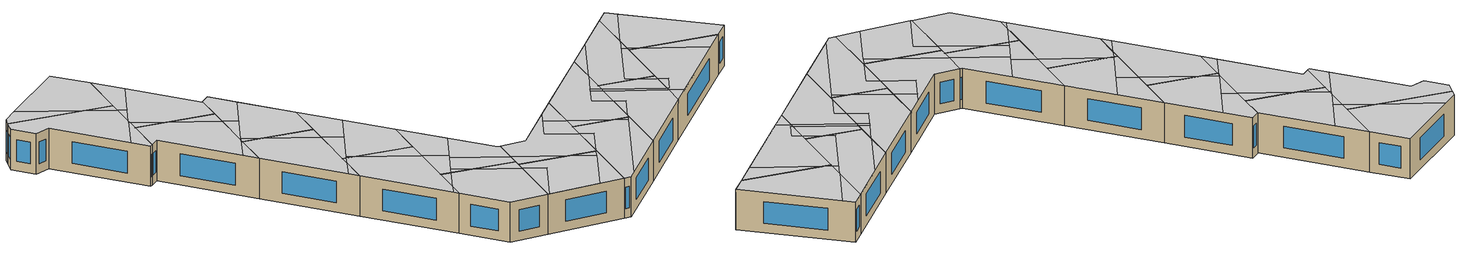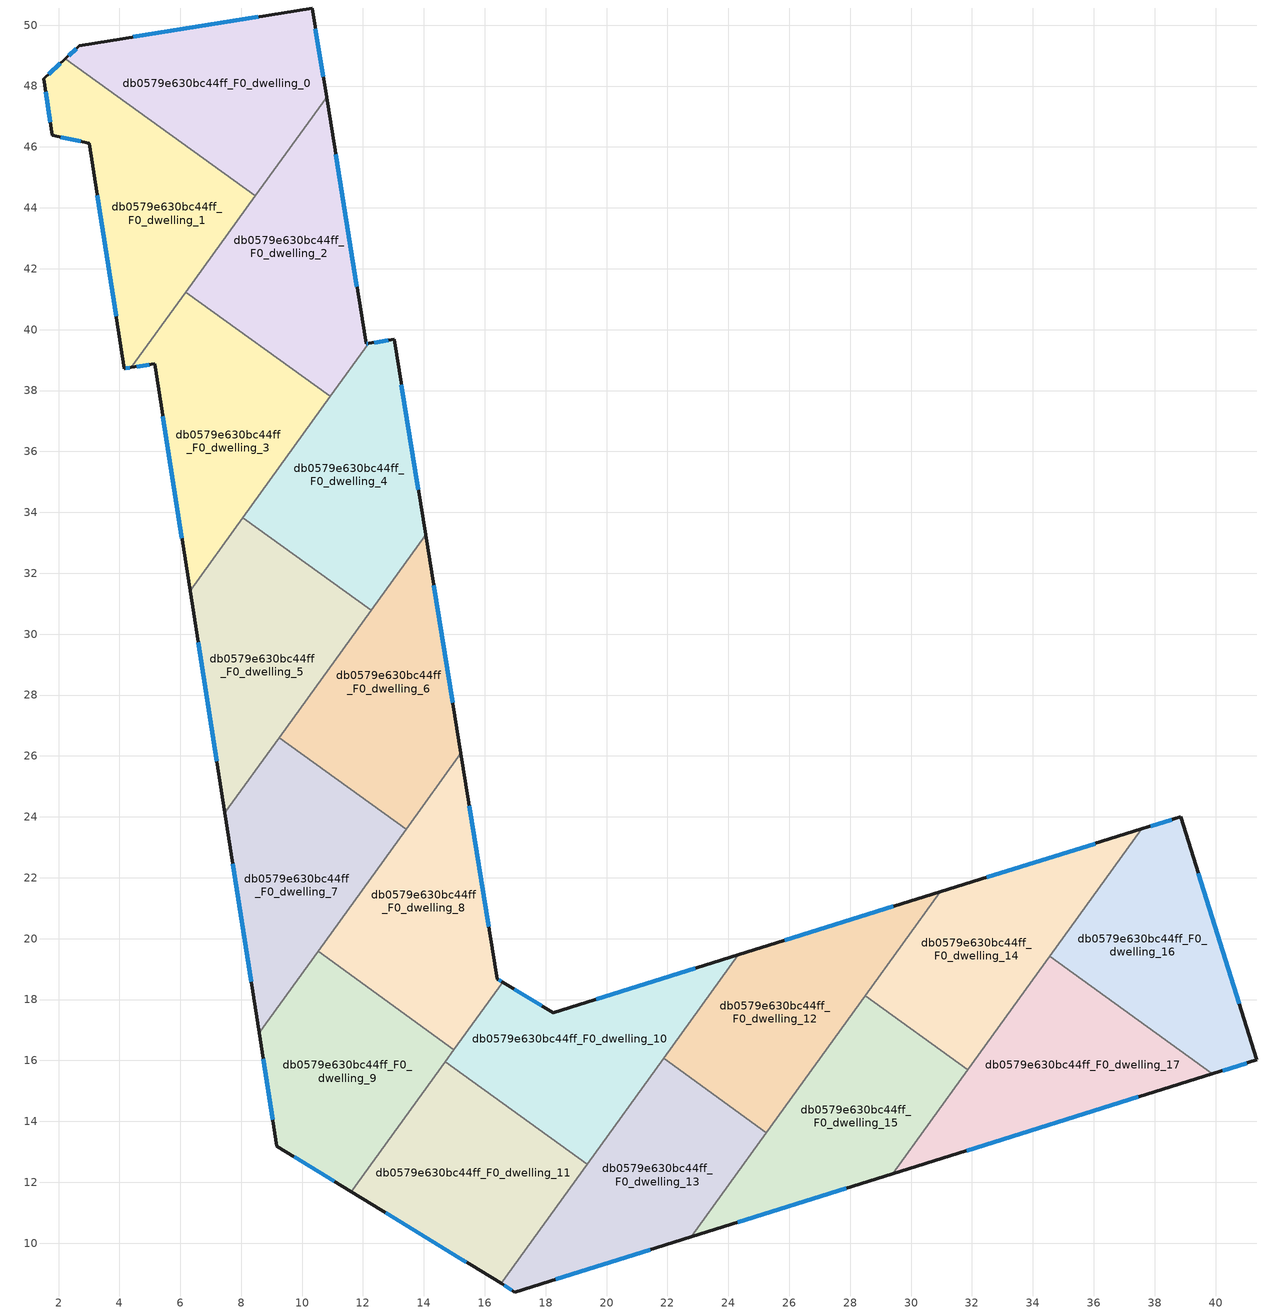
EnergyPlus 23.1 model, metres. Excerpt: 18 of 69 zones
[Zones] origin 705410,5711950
db0579e630bc44ff_F0_dwelling_0
 floor ground (EU_floor_Construction): 10.33,50.57 10.8,47.63 8.46,44.39 2.22,48.9 2.68,49.33 z0
 wall outside (EU_wall_Construction): 10.8,47.63 10.33,50.57 2.68,49.33 2.22,48.9 z0:3
 wall to db0579e630bc44ff_F0_dwelling_1 (EU_wall_Construction): 2.22,48.9 8.46,44.39 z0:3
 wall to db0579e630bc44ff_F0_dwelling_2 (EU_wall_Construction): 8.46,44.39 10.8,47.63 z0:3
 window (EU_Window_Construction): 10.69,48.31 10.44,49.89 / 2.58,49.23 2.33,49 / 8.56,50.28 4.45,49.62 z0.69:2.31
 ceiling to db0579e630bc44ff_F1_dwelling_0 (EU_floor_Construction): 8.46,44.39 10.8,47.63 10.33,50.57 4.06,49.55 6.68,45.68 z3
 ceiling to db0579e630bc44ff_F1_dwelling_1 (EU_floor_Construction): 6.68,45.68 4.06,49.55 2.68,49.33 2.22,48.9 z3
db0579e630bc44ff_F0_dwelling_1
 floor ground (EU_floor_Construction): 8.46,44.39 4.4,38.76 4.16,38.72 3.01,46.12 1.79,46.39 1.51,48.24 2.22,48.9 z0
 wall outside (EU_wall_Construction): 2.22,48.9 1.51,48.24 1.79,46.39 3.01,46.12 4.16,38.72 4.4,38.76 z0:3
 wall to db0579e630bc44ff_F0_dwelling_3 (EU_wall_Construction): 4.4,38.76 6.18,41.23 z0:3
 wall to db0579e630bc44ff_F0_dwelling_2 (EU_wall_Construction): 6.18,41.23 8.46,44.39 z0:3
 window (EU_Window_Construction): 1.58,47.81 1.73,46.82 / 2.06,48.75 1.68,48.39 / 4.22,38.73 4.34,38.75 / 3.27,44.41 3.89,40.44 / 2.07,46.33 2.73,46.19 z0.69:2.31
 ceiling to db0579e630bc44ff_F1_dwelling_1 (EU_floor_Construction): 6.84,42.15 7.99,43.74 6.68,45.68 2.22,48.9 1.51,48.24 1.79,46.39 3.01,46.12 3.93,40.18 z3
 ceiling to db0579e630bc44ff_F1_dwelling_3 (EU_floor_Construction): 4.4,38.76 6.67,41.91 6.61,41.99 3.93,40.18 4.16,38.72 z3
 ceiling to db0579e630bc44ff_F1_dwelling_0 (EU_floor_Construction): 7.99,43.74 8.46,44.39 6.68,45.68 z3
 ceiling to db0579e630bc44ff_F1_dwelling_2 (EU_floor_Construction): 6.67,41.91 6.84,42.15 6.61,41.99 z3
db0579e630bc44ff_F0_dwelling_10
 floor ground (EU_floor_Construction): 24.32,19.46 19.36,12.59 14.7,15.96 16.58,18.57 18.25,17.57 z0
 wall outside (EU_wall_Construction): 24.32,19.46 18.25,17.57 16.58,18.57 z0:3
 wall to db0579e630bc44ff_F0_dwelling_11 (EU_wall_Construction): 14.7,15.96 19.36,12.59 z0:3
 wall to db0579e630bc44ff_F0_dwelling_8 (EU_wall_Construction): 16.58,18.57 14.99,16.36 z0:3
 wall to db0579e630bc44ff_F0_dwelling_13 (EU_wall_Construction): 19.36,12.59 21.87,16.07 z0:3
 wall to db0579e630bc44ff_F0_dwelling_12 (EU_wall_Construction): 21.87,16.07 24.32,19.46 z0:3
 wall to db0579e630bc44ff_F0_dwelling_9 (EU_wall_Construction): 14.99,16.36 14.7,15.96 z0:3
 window (EU_Window_Construction): 17.87,17.8 16.97,18.34 / 22.92,19.02 19.66,18.01 z0.69:2.31
 ceiling to db0579e630bc44ff_F1_dwelling_8 (EU_floor_Construction): 21.15,15.07 19.79,17.07 22.48,18.89 18.25,17.57 16.58,18.57 15.47,17.03 17.64,13.83 19.33,12.61 19.43,12.68 z3
 ceiling to db0579e630bc44ff_F1_dwelling_13 (EU_floor_Construction): 21.15,15.07 22.49,16.92 21.57,18.27 19.79,17.07 z3; 19.36,12.59 19.42,12.68 19.33,12.61 z3
 ceiling to db0579e630bc44ff_F1_dwelling_10 (EU_floor_Construction): 22.49,16.92 24.32,19.46 22.48,18.89 21.57,18.27 z3
 ceiling to db0579e630bc44ff_F1_dwelling_11 (EU_floor_Construction): 17.64,13.83 15.47,17.03 14.7,15.96 z3
db0579e630bc44ff_F0_dwelling_11
 floor ground (EU_floor_Construction): 19.36,12.59 16.54,8.67 11.62,11.69 14.7,15.96 z0
 wall outside (EU_wall_Construction): 11.62,11.69 16.54,8.67 z0:3
 wall to db0579e630bc44ff_F0_dwelling_9 (EU_wall_Construction): 14.7,15.96 11.62,11.69 z0:3
 wall to db0579e630bc44ff_F0_dwelling_13 (EU_wall_Construction): 16.53,8.67 19.36,12.59 z0:3
 window (EU_Window_Construction): 12.76,10.99 15.4,9.37 z0.69:2.31
 ceiling to db0579e630bc44ff_F1_dwelling_11 (EU_floor_Construction): 18.74,12.21 17.64,13.83 14.7,15.96 14.3,15.4 15.25,14 11.73,11.62 14.95,9.65 z3
 ceiling to db0579e630bc44ff_F1_dwelling_9 (EU_floor_Construction): 15.25,14 14.3,15.4 11.62,11.69 11.73,11.62 z3
 ceiling to db0579e630bc44ff_F1_dwelling_13 (EU_floor_Construction): 16.54,8.67 19.36,12.59 19.33,12.61 14.95,9.65 z3
 ceiling to db0579e630bc44ff_F1_dwelling_8 (EU_floor_Construction): 19.33,12.61 17.64,13.83 18.74,12.21 z3
db0579e630bc44ff_F0_dwelling_12
 floor ground (EU_floor_Construction): 30.96,21.54 25.25,13.63 21.87,16.07 24.32,19.46 z0
 wall outside (EU_wall_Construction): 30.96,21.54 24.32,19.46 z0:3
 wall to db0579e630bc44ff_F0_dwelling_13 (EU_wall_Construction): 21.87,16.07 25.25,13.63 z0:3
 wall to db0579e630bc44ff_F0_dwelling_15 (EU_wall_Construction): 25.25,13.63 28.49,18.12 z0:3
 wall to db0579e630bc44ff_F0_dwelling_14 (EU_wall_Construction): 28.49,18.12 30.96,21.54 z0:3
 window (EU_Window_Construction): 29.42,21.06 25.86,19.94 z0.69:2.31
 ceiling to db0579e630bc44ff_F1_dwelling_10 (EU_floor_Construction): 26.89,15.9 26.04,17.15 27.59,18.2 27.67,18.25 29.47,19.47 30.96,21.54 24.32,19.46 22.49,16.92 24.2,14.39 25.18,13.68 25.38,13.81 z3
 ceiling to db0579e630bc44ff_F1_dwelling_16 (EU_floor_Construction): 26.89,15.9 27.92,17.33 27.42,18.08 26.04,17.15 z3
 ceiling to db0579e630bc44ff_F1_dwelling_13 (EU_floor_Construction): 24.2,14.39 22.49,16.92 21.87,16.07 z3
 ceiling to db0579e630bc44ff_F1_dwelling_12 (EU_floor_Construction): 28.11,17.6 29.47,19.47 27.67,18.25 z3
 ceiling to db0579e630bc44ff_F1_dwelling_15 (EU_floor_Construction): 27.92,17.33 28.11,17.6 27.67,18.25 27.59,18.2 27.5,18.14 27.42,18.08 z3
db0579e630bc44ff_F0_dwelling_13
 floor ground (EU_floor_Construction): 25.25,13.63 22.78,10.21 16.99,8.39 16.54,8.67 21.87,16.07 z0
 wall outside (EU_wall_Construction): 16.54,8.67 16.99,8.39 22.78,10.21 z0:3
 wall to db0579e630bc44ff_F0_dwelling_15 (EU_wall_Construction): 22.78,10.21 25.25,13.63 z0:3
 window (EU_Window_Construction): 18.33,8.81 21.44,9.79 / 16.64,8.61 16.89,8.46 z0.69:2.31
 ceiling to db0579e630bc44ff_F1_dwelling_13 (EU_floor_Construction): 24.84,13.45 24.2,14.39 21.87,16.07 21.15,15.07 21.72,14.23 19.42,12.68 16.54,8.67 16.99,8.39 17.7,8.62 z3
 ceiling to db0579e630bc44ff_F1_dwelling_8 (EU_floor_Construction): 21.72,14.23 21.15,15.07 19.43,12.68 z3
 ceiling to db0579e630bc44ff_F1_dwelling_10 (EU_floor_Construction): 25.18,13.68 24.2,14.39 24.84,13.45 z3
 ceiling to db0579e630bc44ff_F1_dwelling_16 (EU_floor_Construction): 22.78,10.21 25.25,13.63 25.18,13.68 17.7,8.62 z3
db0579e630bc44ff_F0_dwelling_14
 floor ground (EU_floor_Construction): 37.57,23.6 31.86,15.69 28.49,18.12 30.96,21.54 z0
 wall outside (EU_wall_Construction): 37.57,23.6 30.96,21.54 z0:3
 wall to db0579e630bc44ff_F0_dwelling_15 (EU_wall_Construction): 28.49,18.12 31.86,15.69 z0:3
 wall to db0579e630bc44ff_F0_dwelling_16 (EU_wall_Construction): 34.55,19.42 37.57,23.6 z0:3
 wall to db0579e630bc44ff_F0_dwelling_17 (EU_wall_Construction): 31.86,15.69 34.55,19.42 z0:3
 window (EU_Window_Construction): 36.04,23.12 32.49,22.01 z0.69:2.31
 ceiling to db0579e630bc44ff_F1_dwelling_12 (EU_floor_Construction): 35.4,20.59 37.57,23.6 33.86,22.44 29.47,19.47 28.49,18.12 30.75,16.49 30.31,17.14 z3
 ceiling to db0579e630bc44ff_F1_dwelling_10 (EU_floor_Construction): 33.86,22.44 30.96,21.54 29.47,19.47 z3
 ceiling to db0579e630bc44ff_F1_dwelling_15 (EU_floor_Construction): 31.86,15.69 34.69,19.61 34.46,19.96 30.31,17.14 30.75,16.49 z3
 ceiling to db0579e630bc44ff_F1_dwelling_14 (EU_floor_Construction): 34.69,19.61 35.4,20.59 34.46,19.96 z3
db0579e630bc44ff_F0_dwelling_15
 floor ground (EU_floor_Construction): 31.86,15.69 29.4,12.28 22.78,10.21 28.49,18.12 z0
 wall outside (EU_wall_Construction): 22.78,10.21 29.4,12.28 z0:3
 wall to db0579e630bc44ff_F0_dwelling_17 (EU_wall_Construction): 29.4,12.28 31.86,15.69 z0:3
 window (EU_Window_Construction): 24.31,10.68 27.86,11.8 z0.69:2.31
 ceiling to db0579e630bc44ff_F1_dwelling_16 (EU_floor_Construction): 29.4,12.28 30.4,13.67 27.92,17.33 26.89,15.9 27.39,15.17 25.39,13.82 22.78,10.21 z3
 ceiling to db0579e630bc44ff_F1_dwelling_10 (EU_floor_Construction): 27.39,15.17 26.89,15.9 25.39,13.82 z3
 ceiling to db0579e630bc44ff_F1_dwelling_12 (EU_floor_Construction): 30.59,13.93 31.57,15.28 30.75,16.49 28.49,18.12 28.11,17.6 z3
 ceiling to db0579e630bc44ff_F1_dwelling_15 (EU_floor_Construction): 30.4,13.67 30.59,13.93 28.11,17.6 27.92,17.33 z3; 31.57,15.28 31.86,15.69 30.75,16.49 z3
db0579e630bc44ff_F0_dwelling_16
 floor ground (EU_floor_Construction): 38.85,24 41.36,16.02 39.9,15.56 34.55,19.42 37.57,23.6 z0
 wall outside (EU_wall_Construction): 39.9,15.56 41.36,16.02 38.85,24 37.57,23.6 z0:3
 wall to db0579e630bc44ff_F0_dwelling_17 (EU_wall_Construction): 34.55,19.42 39.9,15.56 z0:3
 window (EU_Window_Construction): 38.56,23.91 37.87,23.69 / 40.78,17.87 39.43,22.15 / 40.24,15.67 41.02,15.91 z0.69:2.31
 ceiling to db0579e630bc44ff_F1_dwelling_14 (EU_floor_Construction): 41.36,16.02 39.13,23.11 35.4,20.59 34.69,19.61 35.09,19.03 39.9,15.56 z3
 ceiling to db0579e630bc44ff_F1_dwelling_12 (EU_floor_Construction): 39.13,23.11 38.85,24 37.57,23.6 35.4,20.59 z3
 ceiling to db0579e630bc44ff_F1_dwelling_15 (EU_floor_Construction): 35.09,19.03 34.69,19.61 34.55,19.42 z3
db0579e630bc44ff_F0_dwelling_17
 floor ground (EU_floor_Construction): 39.9,15.56 29.4,12.28 34.55,19.42 z0
 wall outside (EU_wall_Construction): 29.4,12.28 39.9,15.56 z0:3
 window (EU_Window_Construction): 31.83,13.04 37.47,14.8 z0.69:2.31
 ceiling to db0579e630bc44ff_F1_dwelling_15 (EU_floor_Construction): 37.86,14.93 35.09,19.03 34.55,19.42 31.57,15.28 31.99,14.65 30.7,13.78 30.59,13.93 30.4,13.67 31,12.78 z3
 ceiling to db0579e630bc44ff_F1_dwelling_14 (EU_floor_Construction): 39.9,15.56 35.09,19.03 37.86,14.93 z3
 ceiling to db0579e630bc44ff_F1_dwelling_12 (EU_floor_Construction): 31.99,14.65 31.57,15.28 30.59,13.93 30.7,13.78 z3
 ceiling to db0579e630bc44ff_F1_dwelling_16 (EU_floor_Construction): 31,12.78 30.4,13.67 29.4,12.28 z3
db0579e630bc44ff_F0_dwelling_2
 floor ground (EU_floor_Construction): 10.8,47.63 12.1,39.53 12.18,39.55 10.93,37.81 6.18,41.23 z0
 wall outside (EU_wall_Construction): 12.1,39.53 12.18,39.55 / 12.1,39.53 10.8,47.63 z0:3
 wall to db0579e630bc44ff_F0_dwelling_3 (EU_wall_Construction): 6.18,41.23 10.93,37.81 z0:3
 wall to db0579e630bc44ff_F0_dwelling_4 (EU_wall_Construction): 10.93,37.81 12.18,39.55 z0:3
 window (EU_Window_Construction): 12.12,39.54 12.16,39.54 / 11.8,41.41 11.1,45.76 z0.69:2.31
 ceiling to db0579e630bc44ff_F1_dwelling_2 (EU_floor_Construction): 10.93,37.81 12.18,39.55 12.1,39.53 11.21,45.1 6.84,42.15 6.67,41.91 8.02,39.9 z3
 ceiling to db0579e630bc44ff_F1_dwelling_0 (EU_floor_Construction): 11.21,45.1 10.8,47.63 7.99,43.74 8.37,43.18 z3
 ceiling to db0579e630bc44ff_F1_dwelling_1 (EU_floor_Construction): 8.37,43.18 7.99,43.74 6.85,42.15 z3
 ceiling to db0579e630bc44ff_F1_dwelling_3 (EU_floor_Construction): 8.02,39.9 6.67,41.91 6.18,41.23 z3
db0579e630bc44ff_F0_dwelling_3
 floor ground (EU_floor_Construction): 10.93,37.81 6.32,31.43 5.16,38.87 4.4,38.76 6.18,41.23 z0
 wall outside (EU_wall_Construction): 4.4,38.76 5.16,38.87 6.32,31.43 z0:3
 wall to db0579e630bc44ff_F0_dwelling_5 (EU_wall_Construction): 6.32,31.43 8.06,33.83 z0:3
 wall to db0579e630bc44ff_F0_dwelling_4 (EU_wall_Construction): 8.06,33.83 10.93,37.81 z0:3
 window (EU_Window_Construction): 4.57,38.78 4.98,38.85 / 5.43,37.15 6.06,33.15 z0.69:2.31
 ceiling to db0579e630bc44ff_F1_dwelling_3 (EU_floor_Construction): 8.2,34.03 10.16,36.75 8.02,39.9 6.18,41.23 4.4,38.76 5.16,38.87 6.14,32.64 z3
 ceiling to db0579e630bc44ff_F1_dwelling_5 (EU_floor_Construction): 6.32,31.43 8.2,34.03 6.14,32.64 z3
 ceiling to db0579e630bc44ff_F1_dwelling_2 (EU_floor_Construction): 10.16,36.75 10.93,37.81 8.02,39.9 z3
db0579e630bc44ff_F0_dwelling_4
 floor ground (EU_floor_Construction): 13.02,39.68 14.06,33.26 12.27,30.79 8.06,33.83 12.18,39.55 z0
 wall outside (EU_wall_Construction): 14.06,33.26 13.02,39.68 12.18,39.55 z0:3
 wall to db0579e630bc44ff_F0_dwelling_5 (EU_wall_Construction): 8.06,33.83 12.27,30.79 z0:3
 wall to db0579e630bc44ff_F0_dwelling_6 (EU_wall_Construction): 12.27,30.79 14.06,33.26 z0:3
 window (EU_Window_Construction): 13.82,34.75 13.26,38.2 / 12.83,39.65 12.38,39.58 z0.69:2.31
 ceiling to db0579e630bc44ff_F1_dwelling_4 (EU_floor_Construction): 12.27,30.79 14.06,33.26 13.37,37.53 8.39,34.16 9.16,33.03 z3
 ceiling to db0579e630bc44ff_F1_dwelling_2 (EU_floor_Construction): 13.37,37.53 13.02,39.68 12.18,39.55 10.16,36.75 10.81,35.79 z3
 ceiling to db0579e630bc44ff_F1_dwelling_3 (EU_floor_Construction): 10.81,35.79 10.16,36.75 8.2,34.03 z3
 ceiling to db0579e630bc44ff_F1_dwelling_5 (EU_floor_Construction): 9.16,33.03 8.39,34.16 8.2,34.03 8.06,33.83 z3
db0579e630bc44ff_F0_dwelling_5
 floor ground (EU_floor_Construction): 12.27,30.79 7.47,24.13 6.32,31.43 8.06,33.83 z0
 wall outside (EU_wall_Construction): 6.32,31.43 7.47,24.13 z0:3
 wall to db0579e630bc44ff_F0_dwelling_7 (EU_wall_Construction): 7.47,24.13 9.25,26.6 z0:3
 wall to db0579e630bc44ff_F0_dwelling_6 (EU_wall_Construction): 9.25,26.6 12.27,30.79 z0:3
 window (EU_Window_Construction): 6.59,29.74 7.2,25.82 z0.69:2.31
 ceiling to db0579e630bc44ff_F1_dwelling_5 (EU_floor_Construction): 8.78,25.95 11.45,29.65 9.16,33.03 8.06,33.83 6.32,31.43 7.33,24.97 z3
 ceiling to db0579e630bc44ff_F1_dwelling_7 (EU_floor_Construction): 7.47,24.13 8.77,25.94 7.33,24.97 z3
 ceiling to db0579e630bc44ff_F1_dwelling_4 (EU_floor_Construction): 11.45,29.65 12.27,30.79 9.16,33.03 z3
db0579e630bc44ff_F0_dwelling_6
 floor ground (EU_floor_Construction): 14.06,33.26 15.22,26.08 13.42,23.59 9.25,26.6 z0
 wall outside (EU_wall_Construction): 15.22,26.08 14.06,33.26 z0:3
 wall to db0579e630bc44ff_F0_dwelling_7 (EU_wall_Construction): 9.25,26.6 13.42,23.59 z0:3
 wall to db0579e630bc44ff_F0_dwelling_8 (EU_wall_Construction): 13.42,23.59 15.22,26.08 z0:3
 window (EU_Window_Construction): 14.95,27.74 14.33,31.6 z0.69:2.31
 ceiling to db0579e630bc44ff_F1_dwelling_6 (EU_floor_Construction): 13.42,23.59 15.22,26.08 14.6,29.89 9.62,26.51 9.85,26.17 z3
 ceiling to db0579e630bc44ff_F1_dwelling_4 (EU_floor_Construction): 14.6,29.89 14.06,33.26 11.45,29.65 12.33,28.35 z3
 ceiling to db0579e630bc44ff_F1_dwelling_7 (EU_floor_Construction): 9.85,26.17 9.62,26.51 9.49,26.43 z3
 ceiling to db0579e630bc44ff_F1_dwelling_5 (EU_floor_Construction): 12.33,28.35 11.45,29.65 9.25,26.6 9.49,26.43 z3
db0579e630bc44ff_F0_dwelling_7
 floor ground (EU_floor_Construction): 13.42,23.59 8.59,16.91 7.47,24.13 9.25,26.6 z0
 wall outside (EU_wall_Construction): 7.47,24.13 8.59,16.91 z0:3
 wall to db0579e630bc44ff_F0_dwelling_9 (EU_wall_Construction): 8.59,16.91 10.52,19.58 z0:3
 wall to db0579e630bc44ff_F0_dwelling_8 (EU_wall_Construction): 10.52,19.58 13.42,23.59 z0:3
 window (EU_Window_Construction): 7.73,22.46 8.33,18.58 z0.69:2.31
 ceiling to db0579e630bc44ff_F1_dwelling_7 (EU_floor_Construction): 9.27,17.84 12.48,22.29 9.85,26.17 9.49,26.43 8.77,25.94 7.47,24.13 8.53,17.34 z3
 ceiling to db0579e630bc44ff_F1_dwelling_5 (EU_floor_Construction): 9.49,26.43 9.25,26.6 8.78,25.95 z3
 ceiling to db0579e630bc44ff_F1_dwelling_6 (EU_floor_Construction): 12.48,22.29 13.42,23.59 9.85,26.17 z3
 ceiling to db0579e630bc44ff_F1_dwelling_9 (EU_floor_Construction): 8.59,16.91 9.27,17.84 8.53,17.34 z3
db0579e630bc44ff_F0_dwelling_8
 floor ground (EU_floor_Construction): 15.22,26.08 16.42,18.67 16.58,18.57 14.99,16.36 10.52,19.58 z0
 wall outside (EU_wall_Construction): 16.58,18.57 16.42,18.67 15.22,26.08 z0:3
 wall to db0579e630bc44ff_F0_dwelling_9 (EU_wall_Construction): 10.52,19.58 14.99,16.36 z0:3
 window (EU_Window_Construction): 16.14,20.39 15.5,24.37 / 16.54,18.59 16.45,18.65 z0.69:2.31
 ceiling to db0579e630bc44ff_F1_dwelling_9 (EU_floor_Construction): 12.37,18.24 11.58,19.41 11.16,19.12 z3
 ceiling to db0579e630bc44ff_F1_dwelling_8 (EU_floor_Construction): 15.47,17.03 16.58,18.57 16.42,18.67 15.83,22.28 13.15,20.47 z3
 ceiling to db0579e630bc44ff_F1_dwelling_11 (EU_floor_Construction): 14.99,16.36 15.47,17.03 13.15,20.47 11.58,19.41 12.37,18.24 z3
 ceiling to db0579e630bc44ff_F1_dwelling_6 (EU_floor_Construction): 15.83,22.28 15.22,26.08 12.48,22.29 13.53,20.73 z3
 ceiling to db0579e630bc44ff_F1_dwelling_7 (EU_floor_Construction): 13.53,20.73 12.48,22.29 10.52,19.58 11.16,19.12 15.83,22.28 z3
db0579e630bc44ff_F0_dwelling_9
 floor ground (EU_floor_Construction): 14.99,16.36 11.62,11.69 9.18,13.19 8.59,16.91 10.52,19.58 z0
 wall outside (EU_wall_Construction): 8.59,16.91 9.18,13.19 11.62,11.69 z0:3
 window (EU_Window_Construction): 8.73,16.05 9.04,14.05 / 9.74,12.84 11.05,12.04 z0.69:2.31
 ceiling to db0579e630bc44ff_F1_dwelling_9 (EU_floor_Construction): 11.62,11.69 14.3,15.4 12.37,18.24 11.16,19.12 9.27,17.84 8.59,16.91 9.18,13.19 z3
 ceiling to db0579e630bc44ff_F1_dwelling_7 (EU_floor_Construction): 11.16,19.12 10.52,19.58 9.27,17.84 z3
 ceiling to db0579e630bc44ff_F1_dwelling_11 (EU_floor_Construction): 14.3,15.4 14.99,16.36 12.37,18.24 z3
[Building]
EU S2 Campaign: North Axis=0; Terrain=City; Solar Distribution=FullExterior
[Site:Location]
London: Latitude=51.5; Longitude=-0.5; Time Zone=0; Elevation=25
[SizingPeriod:WeatherFileDays]
AnnualSizingPeriod: Begin Month=1; Begin Day of Month=1; End Month=12; End Day of Month=31; Day of Week for Start Day=Monday; Use Weather File Daylight Saving Period=No; Use Weather File Rain and Snow Indicators=No
[MATERIAL]
EU_InternalMass_Material: Roughness=MediumRough; Thickness=0.1; Conductivity=1; Density=1800; Specific Heat=900; Thermal Absorptance=0.9; Solar Absorptance=0.7; Visible Absorptance=0.7
[MATERIAL:NOMASS] Roughness=MediumRough; Thermal Absorptance=0.9; Solar Absorptance=0.7; Visible Absorptance=0.7
Name | Thermal Resistance
EU_wall_NoMass | 0.635353
EU_floor_NoMass | 1.96382
[WINDOWMATERIAL:SIMPLEGLAZINGSYSTEM]
EU_Window_SimpleGlazing: UFactor=2.96269; Solar Heat Gain Coefficient=0.76; Visible Transmittance=0.76
[CONSTRUCTION]
EU_wall_Construction: EU_wall_NoMass
EU_floor_Construction: EU_floor_NoMass
EU_InternalMass_Construction: EU_InternalMass_Material
EU_Window_Construction: EU_Window_SimpleGlazing
[ZONE] Type=1; Multiplier=1; Ceiling Height=autocalculate; Floor Area=autocalculate; Part of Total Floor Area=Yes
Name | Volume
db0579e630bc44ff_F0_dwelling_0 | 87.071
db0579e630bc44ff_F0_dwelling_1 | 87.0696
db0579e630bc44ff_F0_dwelling_10 | 87.0828
db0579e630bc44ff_F0_dwelling_11 | 87.0645
db0579e630bc44ff_F0_dwelling_12 | 87.074
db0579e630bc44ff_F0_dwelling_13; db0579e630bc44ff_F0_dwelling_8 | 87.0791
db0579e630bc44ff_F0_dwelling_14 | 87.0564
db0579e630bc44ff_F0_dwelling_15 | 87.0718
db0579e630bc44ff_F0_dwelling_16; db0579e630bc44ff_F0_dwelling_3 | 87.0754
db0579e630bc44ff_F0_dwelling_17 | 87.0886
db0579e630bc44ff_F0_dwelling_2 | 87.0835
db0579e630bc44ff_F0_dwelling_4 | 87.0813
db0579e630bc44ff_F0_dwelling_5 | 87.0872
db0579e630bc44ff_F0_dwelling_6 | 87.0864
db0579e630bc44ff_F0_dwelling_7 | 87.0688
db0579e630bc44ff_F0_dwelling_9 | 87.0784
[INTERNALMASS] Construction=EU_InternalMass_Construction
Name | Zone or ZoneList | Surface Area
db0579e630bc44ff_F0_dwelling_0_EU_InternalMass | db0579e630bc44ff_F0_dwelling_0 | 29.0215
db0579e630bc44ff_F0_dwelling_1_EU_InternalMass | db0579e630bc44ff_F0_dwelling_1 | 29.0248
db0579e630bc44ff_F0_dwelling_2_EU_InternalMass | db0579e630bc44ff_F0_dwelling_2 | 29.026
db0579e630bc44ff_F0_dwelling_3_EU_InternalMass | db0579e630bc44ff_F0_dwelling_3 | 29.0262
db0579e630bc44ff_F0_dwelling_4_EU_InternalMass | db0579e630bc44ff_F0_dwelling_4 | 29.0262
db0579e630bc44ff_F0_dwelling_5_EU_InternalMass | db0579e630bc44ff_F0_dwelling_5 | 29.0313
db0579e630bc44ff_F0_dwelling_6_EU_InternalMass | db0579e630bc44ff_F0_dwelling_6 | 29.0298
db0579e630bc44ff_F0_dwelling_7_EU_InternalMass | db0579e630bc44ff_F0_dwelling_7 | 29.0251
db0579e630bc44ff_F0_dwelling_8_EU_InternalMass | db0579e630bc44ff_F0_dwelling_8 | 29.024
db0579e630bc44ff_F0_dwelling_9_EU_InternalMass | db0579e630bc44ff_F0_dwelling_9 | 29.0262
db0579e630bc44ff_F0_dwelling_10_EU_InternalMass | db0579e630bc44ff_F0_dwelling_10 | 29.0277
db0579e630bc44ff_F0_dwelling_11_EU_InternalMass | db0579e630bc44ff_F0_dwelling_11 | 29.0228
db0579e630bc44ff_F0_dwelling_12_EU_InternalMass | db0579e630bc44ff_F0_dwelling_12 | 29.0243
db0579e630bc44ff_F0_dwelling_13_EU_InternalMass | db0579e630bc44ff_F0_dwelling_13 | 29.0276
db0579e630bc44ff_F0_dwelling_14_EU_InternalMass | db0579e630bc44ff_F0_dwelling_14 | 29.0205
db0579e630bc44ff_F0_dwelling_15_EU_InternalMass | db0579e630bc44ff_F0_dwelling_15 | 29.0233
db0579e630bc44ff_F0_dwelling_16_EU_InternalMass | db0579e630bc44ff_F0_dwelling_16 | 29.0262
db0579e630bc44ff_F0_dwelling_17_EU_InternalMass | db0579e630bc44ff_F0_dwelling_17 | 29.029
[OTHEREQUIPMENT] Fuel Type=Electricity; Design Level Calculation Method=Watts/Area; Power per Zone Floor Area=1; Fraction Latent=0; Fraction Radiant=0; Fraction Lost=0; Carbon Dioxide Generation Rate=0; EndUse Subcategory=EU_Step8_InternalGains
Name | Zone or ZoneList or Space or SpaceList | Schedule
EU_Step8_InternalGain_db0579e630bc44ff_F0_dwelling_0_f000 | db0579e630bc44ff_F0_dwelling_0 | EU_Step8_GainSchedule_db0579e630bc44ff_F0_dwelling_0_f000
EU_Step8_InternalGain_db0579e630bc44ff_F0_dwelling_1_f000 | db0579e630bc44ff_F0_dwelling_1 | EU_Step8_GainSchedule_db0579e630bc44ff_F0_dwelling_1_f000
EU_Step8_InternalGain_db0579e630bc44ff_F0_dwelling_2_f000 | db0579e630bc44ff_F0_dwelling_2 | EU_Step8_GainSchedule_db0579e630bc44ff_F0_dwelling_2_f000
EU_Step8_InternalGain_db0579e630bc44ff_F0_dwelling_3_f000 | db0579e630bc44ff_F0_dwelling_3 | EU_Step8_GainSchedule_db0579e630bc44ff_F0_dwelling_3_f000
EU_Step8_InternalGain_db0579e630bc44ff_F0_dwelling_4_f000 | db0579e630bc44ff_F0_dwelling_4 | EU_Step8_GainSchedule_db0579e630bc44ff_F0_dwelling_4_f000
EU_Step8_InternalGain_db0579e630bc44ff_F0_dwelling_5_f000 | db0579e630bc44ff_F0_dwelling_5 | EU_Step8_GainSchedule_db0579e630bc44ff_F0_dwelling_5_f000
EU_Step8_InternalGain_db0579e630bc44ff_F0_dwelling_6_f000 | db0579e630bc44ff_F0_dwelling_6 | EU_Step8_GainSchedule_db0579e630bc44ff_F0_dwelling_6_f000
EU_Step8_InternalGain_db0579e630bc44ff_F0_dwelling_7_f000 | db0579e630bc44ff_F0_dwelling_7 | EU_Step8_GainSchedule_db0579e630bc44ff_F0_dwelling_7_f000
EU_Step8_InternalGain_db0579e630bc44ff_F0_dwelling_8_f000 | db0579e630bc44ff_F0_dwelling_8 | EU_Step8_GainSchedule_db0579e630bc44ff_F0_dwelling_8_f000
EU_Step8_InternalGain_db0579e630bc44ff_F0_dwelling_9_f000 | db0579e630bc44ff_F0_dwelling_9 | EU_Step8_GainSchedule_db0579e630bc44ff_F0_dwelling_9_f000
EU_Step8_InternalGain_db0579e630bc44ff_F0_dwelling_10_f000 | db0579e630bc44ff_F0_dwelling_10 | EU_Step8_GainSchedule_db0579e630bc44ff_F0_dwelling_10_f000
EU_Step8_InternalGain_db0579e630bc44ff_F0_dwelling_11_f000 | db0579e630bc44ff_F0_dwelling_11 | EU_Step8_GainSchedule_db0579e630bc44ff_F0_dwelling_11_f000
EU_Step8_InternalGain_db0579e630bc44ff_F0_dwelling_12_f000 | db0579e630bc44ff_F0_dwelling_12 | EU_Step8_GainSchedule_db0579e630bc44ff_F0_dwelling_12_f000
EU_Step8_InternalGain_db0579e630bc44ff_F0_dwelling_13_f000 | db0579e630bc44ff_F0_dwelling_13 | EU_Step8_GainSchedule_db0579e630bc44ff_F0_dwelling_13_f000
EU_Step8_InternalGain_db0579e630bc44ff_F0_dwelling_14_f000 | db0579e630bc44ff_F0_dwelling_14 | EU_Step8_GainSchedule_db0579e630bc44ff_F0_dwelling_14_f000
EU_Step8_InternalGain_db0579e630bc44ff_F0_dwelling_15_f000 | db0579e630bc44ff_F0_dwelling_15 | EU_Step8_GainSchedule_db0579e630bc44ff_F0_dwelling_15_f000
EU_Step8_InternalGain_db0579e630bc44ff_F0_dwelling_16_f000 | db0579e630bc44ff_F0_dwelling_16 | EU_Step8_GainSchedule_db0579e630bc44ff_F0_dwelling_16_f000
EU_Step8_InternalGain_db0579e630bc44ff_F0_dwelling_17_f000 | db0579e630bc44ff_F0_dwelling_17 | EU_Step8_GainSchedule_db0579e630bc44ff_F0_dwelling_17_f000
[ZONEVENTILATION:DESIGNFLOWRATE] Schedule=EU_AlwaysOn; Design Flow Rate Calculation Method=AirChanges/Hour; Air Changes per Hour=0.555504; Ventilation Type=Natural; Fan Pressure Rise=0; Fan Total Efficiency=1; Constant Term Coefficient=1; Temperature Term Coefficient=0; Velocity Term Coefficient=0; Velocity Squared Term Coefficient=0; Minimum Indoor Temperature=-100; Maximum Indoor Temperature=100; Delta Temperature=-100; Minimum Outdoor Temperature=-100; Maximum Outdoor Temperature=100; Maximum Wind Speed=40
Name | Zone or ZoneList or Space or SpaceList
EU_ConstantAir_db0579e630bc44ff_F0_dwelling_0 | db0579e630bc44ff_F0_dwelling_0
EU_ConstantAir_db0579e630bc44ff_F0_dwelling_1 | db0579e630bc44ff_F0_dwelling_1
EU_ConstantAir_db0579e630bc44ff_F0_dwelling_2 | db0579e630bc44ff_F0_dwelling_2
EU_ConstantAir_db0579e630bc44ff_F0_dwelling_3 | db0579e630bc44ff_F0_dwelling_3
EU_ConstantAir_db0579e630bc44ff_F0_dwelling_4 | db0579e630bc44ff_F0_dwelling_4
EU_ConstantAir_db0579e630bc44ff_F0_dwelling_5 | db0579e630bc44ff_F0_dwelling_5
EU_ConstantAir_db0579e630bc44ff_F0_dwelling_6 | db0579e630bc44ff_F0_dwelling_6
EU_ConstantAir_db0579e630bc44ff_F0_dwelling_7 | db0579e630bc44ff_F0_dwelling_7
EU_ConstantAir_db0579e630bc44ff_F0_dwelling_8 | db0579e630bc44ff_F0_dwelling_8
EU_ConstantAir_db0579e630bc44ff_F0_dwelling_9 | db0579e630bc44ff_F0_dwelling_9
EU_ConstantAir_db0579e630bc44ff_F0_dwelling_10 | db0579e630bc44ff_F0_dwelling_10
EU_ConstantAir_db0579e630bc44ff_F0_dwelling_11 | db0579e630bc44ff_F0_dwelling_11
EU_ConstantAir_db0579e630bc44ff_F0_dwelling_12 | db0579e630bc44ff_F0_dwelling_12
EU_ConstantAir_db0579e630bc44ff_F0_dwelling_13 | db0579e630bc44ff_F0_dwelling_13
EU_ConstantAir_db0579e630bc44ff_F0_dwelling_14 | db0579e630bc44ff_F0_dwelling_14
EU_ConstantAir_db0579e630bc44ff_F0_dwelling_15 | db0579e630bc44ff_F0_dwelling_15
EU_ConstantAir_db0579e630bc44ff_F0_dwelling_16 | db0579e630bc44ff_F0_dwelling_16
EU_ConstantAir_db0579e630bc44ff_F0_dwelling_17 | db0579e630bc44ff_F0_dwelling_17
[HVACTEMPLATE:THERMOSTAT] Constant Heating Setpoint=20; Constant Cooling Setpoint=50
EU_HeatOnly_db0579e630bc44ff_F0_dwelling_0; EU_HeatOnly_db0579e630bc44ff_F0_dwelling_1; EU_HeatOnly_db0579e630bc44ff_F0_dwelling_2; EU_HeatOnly_db0579e630bc44ff_F0_dwelling_3; EU_HeatOnly_db0579e630bc44ff_F0_dwelling_4; EU_HeatOnly_db0579e630bc44ff_F0_dwelling_5; EU_HeatOnly_db0579e630bc44ff_F0_dwelling_6; EU_HeatOnly_db0579e630bc44ff_F0_dwelling_7; EU_HeatOnly_db0579e630bc44ff_F0_dwelling_8; EU_HeatOnly_db0579e630bc44ff_F0_dwelling_9; EU_HeatOnly_db0579e630bc44ff_F0_dwelling_10; EU_HeatOnly_db0579e630bc44ff_F0_dwelling_11; EU_HeatOnly_db0579e630bc44ff_F0_dwelling_12; EU_HeatOnly_db0579e630bc44ff_F0_dwelling_13; EU_HeatOnly_db0579e630bc44ff_F0_dwelling_14; EU_HeatOnly_db0579e630bc44ff_F0_dwelling_15; EU_HeatOnly_db0579e630bc44ff_F0_dwelling_16; EU_HeatOnly_db0579e630bc44ff_F0_dwelling_17; EU_HeatOnly_db0579e630bc44ff_F1_dwelling_0; EU_HeatOnly_db0579e630bc44ff_F1_dwelling_1; EU_HeatOnly_db0579e630bc44ff_F1_dwelling_2; EU_HeatOnly_db0579e630bc44ff_F1_dwelling_3; EU_HeatOnly_db0579e630bc44ff_F1_dwelling_4; EU_HeatOnly_db0579e630bc44ff_F1_dwelling_5; EU_HeatOnly_db0579e630bc44ff_F1_dwelling_6; EU_HeatOnly_db0579e630bc44ff_F1_dwelling_7; EU_HeatOnly_db0579e630bc44ff_F1_dwelling_8; EU_HeatOnly_db0579e630bc44ff_F1_dwelling_9; EU_HeatOnly_db0579e630bc44ff_F1_dwelling_10; EU_HeatOnly_db0579e630bc44ff_F1_dwelling_11; EU_HeatOnly_db0579e630bc44ff_F1_dwelling_12; EU_HeatOnly_db0579e630bc44ff_F1_dwelling_13; EU_HeatOnly_db0579e630bc44ff_F1_dwelling_14; EU_HeatOnly_db0579e630bc44ff_F1_dwelling_15; EU_HeatOnly_db0579e630bc44ff_F1_dwelling_16; EU_HeatOnly_db0579e630bc44ff_F2_dwelling_0; EU_HeatOnly_db0579e630bc44ff_F2_dwelling_1; EU_HeatOnly_db0579e630bc44ff_F2_dwelling_2; EU_HeatOnly_db0579e630bc44ff_F2_dwelling_3; EU_HeatOnly_db0579e630bc44ff_F2_dwelling_4; EU_HeatOnly_db0579e630bc44ff_F2_dwelling_5; EU_HeatOnly_db0579e630bc44ff_F2_dwelling_6; EU_HeatOnly_db0579e630bc44ff_F2_dwelling_7; EU_HeatOnly_db0579e630bc44ff_F2_dwelling_8; EU_HeatOnly_db0579e630bc44ff_F2_dwelling_9; EU_HeatOnly_db0579e630bc44ff_F2_dwelling_10; EU_HeatOnly_db0579e630bc44ff_F2_dwelling_11; EU_HeatOnly_db0579e630bc44ff_F2_dwelling_12; EU_HeatOnly_db0579e630bc44ff_F2_dwelling_13; EU_HeatOnly_db0579e630bc44ff_F2_dwelling_14; EU_HeatOnly_db0579e630bc44ff_F2_dwelling_15; EU_HeatOnly_db0579e630bc44ff_F2_dwelling_16; EU_HeatOnly_db0579e630bc44ff_F3_dwelling_0; EU_HeatOnly_db0579e630bc44ff_F3_dwelling_1; EU_HeatOnly_db0579e630bc44ff_F3_dwelling_2; EU_HeatOnly_db0579e630bc44ff_F3_dwelling_3; EU_HeatOnly_db0579e630bc44ff_F3_dwelling_4; EU_HeatOnly_db0579e630bc44ff_F3_dwelling_5; EU_HeatOnly_db0579e630bc44ff_F3_dwelling_6; EU_HeatOnly_db0579e630bc44ff_F3_dwelling_7; EU_HeatOnly_db0579e630bc44ff_F3_dwelling_8; EU_HeatOnly_db0579e630bc44ff_F3_dwelling_9; EU_HeatOnly_db0579e630bc44ff_F3_dwelling_10; EU_HeatOnly_db0579e630bc44ff_F3_dwelling_11; EU_HeatOnly_db0579e630bc44ff_F3_dwelling_12; EU_HeatOnly_db0579e630bc44ff_F3_dwelling_13; EU_HeatOnly_db0579e630bc44ff_F3_dwelling_14; EU_HeatOnly_db0579e630bc44ff_F3_dwelling_15; EU_HeatOnly_db0579e630bc44ff_F3_dwelling_16
[HVACTEMPLATE:ZONE:IDEALLOADSAIRSYSTEM] System Availability Schedule=EU_AlwaysOn; Maximum Heating Supply Air Temperature=50; Minimum Cooling Supply Air Temperature=13; Maximum Heating Supply Air Humidity Ratio=0.0156; Minimum Cooling Supply Air Humidity Ratio=0.0077; Heating Limit=NoLimit; Cooling Limit=NoLimit; Heating Availability Schedule=EU_AlwaysOn; Cooling Availability Schedule=EU_CoolingOff; Dehumidification Control Type=ConstantSensibleHeatRatio; Cooling Sensible Heat Ratio=0.7; Dehumidification Setpoint=60; Humidification Control Type=None; Humidification Setpoint=30; Outdoor Air Method=None; Outdoor Air Flow Rate per Person=0.00944; Outdoor Air Flow Rate per Zone Floor Area=0; Outdoor Air Flow Rate per Zone=0; Demand Controlled Ventilation Type=None; Outdoor Air Economizer Type=NoEconomizer; Heat Recovery Type=None; Sensible Heat Recovery Effectiveness=0.7; Latent Heat Recovery Effectiveness=0.65
Name | Template Thermostat
db0579e630bc44ff_F0_dwelling_0 | EU_HeatOnly_db0579e630bc44ff_F0_dwelling_0
db0579e630bc44ff_F0_dwelling_1 | EU_HeatOnly_db0579e630bc44ff_F0_dwelling_1
db0579e630bc44ff_F0_dwelling_2 | EU_HeatOnly_db0579e630bc44ff_F0_dwelling_2
db0579e630bc44ff_F0_dwelling_3 | EU_HeatOnly_db0579e630bc44ff_F0_dwelling_3
db0579e630bc44ff_F0_dwelling_4 | EU_HeatOnly_db0579e630bc44ff_F0_dwelling_4
db0579e630bc44ff_F0_dwelling_5 | EU_HeatOnly_db0579e630bc44ff_F0_dwelling_5
db0579e630bc44ff_F0_dwelling_6 | EU_HeatOnly_db0579e630bc44ff_F0_dwelling_6
db0579e630bc44ff_F0_dwelling_7 | EU_HeatOnly_db0579e630bc44ff_F0_dwelling_7
db0579e630bc44ff_F0_dwelling_8 | EU_HeatOnly_db0579e630bc44ff_F0_dwelling_8
db0579e630bc44ff_F0_dwelling_9 | EU_HeatOnly_db0579e630bc44ff_F0_dwelling_9
db0579e630bc44ff_F0_dwelling_10 | EU_HeatOnly_db0579e630bc44ff_F0_dwelling_10
db0579e630bc44ff_F0_dwelling_11 | EU_HeatOnly_db0579e630bc44ff_F0_dwelling_11
db0579e630bc44ff_F0_dwelling_12 | EU_HeatOnly_db0579e630bc44ff_F0_dwelling_12
db0579e630bc44ff_F0_dwelling_13 | EU_HeatOnly_db0579e630bc44ff_F0_dwelling_13
db0579e630bc44ff_F0_dwelling_14 | EU_HeatOnly_db0579e630bc44ff_F0_dwelling_14
db0579e630bc44ff_F0_dwelling_15 | EU_HeatOnly_db0579e630bc44ff_F0_dwelling_15
db0579e630bc44ff_F0_dwelling_16 | EU_HeatOnly_db0579e630bc44ff_F0_dwelling_16
db0579e630bc44ff_F0_dwelling_17 | EU_HeatOnly_db0579e630bc44ff_F0_dwelling_17
[SIZING:ZONE] Zone Cooling Design Supply Air Temperature Input Method=SupplyAirTemperature; Zone Cooling Design Supply Air Temperature=13; Zone Heating Design Supply Air Temperature Input Method=SupplyAirTemperature; Zone Heating Design Supply Air Temperature=50; Zone Cooling Design Supply Air Humidity Ratio=0.008; Zone Heating Design Supply Air Humidity Ratio=0.008; Cooling Design Air Flow Method=DesignDay; Cooling Design Air Flow Rate=0; Cooling Minimum Air Flow per Zone Floor Area=0.000762; Cooling Minimum Air Flow=0; Cooling Minimum Air Flow Fraction=0.2; Heating Design Air Flow Method=DesignDay; Heating Design Air Flow Rate=0; Heating Maximum Air Flow per Zone Floor Area=0.002032; Heating Maximum Air Flow=0.141576; Heating Maximum Air Flow Fraction=0.3; Account for Dedicated Outdoor Air System=No; Dedicated Outdoor Air System Control Strategy=NeutralSupplyAir; Dedicated Outdoor Air Low Setpoint Temperature for Design=autosize; Dedicated Outdoor Air High Setpoint Temperature for Design=autosize; Zone Load Sizing Method=Sensible Load Only No Latent Load; Zone Latent Cooling Design Supply Air Humidity Ratio Input Method=HumidityRatioDifference; Zone Cooling Design Supply Air Humidity Ratio Difference=0.005; Zone Latent Heating Design Supply Air Humidity Ratio Input Method=HumidityRatioDifference; Zone Humidification Design Supply Air Humidity Ratio Difference=0.005
db0579e630bc44ff_F0_dwelling_0; db0579e630bc44ff_F0_dwelling_1; db0579e630bc44ff_F0_dwelling_2; db0579e630bc44ff_F0_dwelling_3; db0579e630bc44ff_F0_dwelling_4; db0579e630bc44ff_F0_dwelling_5; db0579e630bc44ff_F0_dwelling_6; db0579e630bc44ff_F0_dwelling_7; db0579e630bc44ff_F0_dwelling_8; db0579e630bc44ff_F0_dwelling_9; db0579e630bc44ff_F0_dwelling_10; db0579e630bc44ff_F0_dwelling_11; db0579e630bc44ff_F0_dwelling_12; db0579e630bc44ff_F0_dwelling_13; db0579e630bc44ff_F0_dwelling_14; db0579e630bc44ff_F0_dwelling_15; db0579e630bc44ff_F0_dwelling_16; db0579e630bc44ff_F0_dwelling_17
[SCHEDULE:CONSTANT]
Name | Hourly Value
EU_AlwaysOn | 1
EU_CoolingOff | 0
[SCHEDULE:FILE] Column Number=1; Rows to Skip at Top=0; Number of Hours of Data=8760; Column Separator=Comma; Interpolate to Timestep=No; Minutes per Item=60; Adjust Schedule for Daylight Savings=Yes
Name | File
EU_Step8_GainSchedule_db0579e630bc44ff_F0_dwelling_0_f000 | ../../schedules/db0579e630bc44ff/db0579e630bc44ff_F0_dwelling_0_f000_gain.csv
EU_Step8_GainSchedule_db0579e630bc44ff_F0_dwelling_1_f000 | ../../schedules/db0579e630bc44ff/db0579e630bc44ff_F0_dwelling_1_f000_gain.csv
EU_Step8_GainSchedule_db0579e630bc44ff_F0_dwelling_2_f000 | ../../schedules/db0579e630bc44ff/db0579e630bc44ff_F0_dwelling_2_f000_gain.csv
EU_Step8_GainSchedule_db0579e630bc44ff_F0_dwelling_3_f000 | ../../schedules/db0579e630bc44ff/db0579e630bc44ff_F0_dwelling_3_f000_gain.csv
EU_Step8_GainSchedule_db0579e630bc44ff_F0_dwelling_4_f000 | ../../schedules/db0579e630bc44ff/db0579e630bc44ff_F0_dwelling_4_f000_gain.csv
EU_Step8_GainSchedule_db0579e630bc44ff_F0_dwelling_5_f000 | ../../schedules/db0579e630bc44ff/db0579e630bc44ff_F0_dwelling_5_f000_gain.csv
EU_Step8_GainSchedule_db0579e630bc44ff_F0_dwelling_6_f000 | ../../schedules/db0579e630bc44ff/db0579e630bc44ff_F0_dwelling_6_f000_gain.csv
EU_Step8_GainSchedule_db0579e630bc44ff_F0_dwelling_7_f000 | ../../schedules/db0579e630bc44ff/db0579e630bc44ff_F0_dwelling_7_f000_gain.csv
EU_Step8_GainSchedule_db0579e630bc44ff_F0_dwelling_8_f000 | ../../schedules/db0579e630bc44ff/db0579e630bc44ff_F0_dwelling_8_f000_gain.csv
EU_Step8_GainSchedule_db0579e630bc44ff_F0_dwelling_9_f000 | ../../schedules/db0579e630bc44ff/db0579e630bc44ff_F0_dwelling_9_f000_gain.csv
EU_Step8_GainSchedule_db0579e630bc44ff_F0_dwelling_10_f000 | ../../schedules/db0579e630bc44ff/db0579e630bc44ff_F0_dwelling_10_f000_gain.csv
EU_Step8_GainSchedule_db0579e630bc44ff_F0_dwelling_11_f000 | ../../schedules/db0579e630bc44ff/db0579e630bc44ff_F0_dwelling_11_f000_gain.csv
EU_Step8_GainSchedule_db0579e630bc44ff_F0_dwelling_12_f000 | ../../schedules/db0579e630bc44ff/db0579e630bc44ff_F0_dwelling_12_f000_gain.csv
EU_Step8_GainSchedule_db0579e630bc44ff_F0_dwelling_13_f000 | ../../schedules/db0579e630bc44ff/db0579e630bc44ff_F0_dwelling_13_f000_gain.csv
EU_Step8_GainSchedule_db0579e630bc44ff_F0_dwelling_14_f000 | ../../schedules/db0579e630bc44ff/db0579e630bc44ff_F0_dwelling_14_f000_gain.csv
EU_Step8_GainSchedule_db0579e630bc44ff_F0_dwelling_15_f000 | ../../schedules/db0579e630bc44ff/db0579e630bc44ff_F0_dwelling_15_f000_gain.csv
EU_Step8_GainSchedule_db0579e630bc44ff_F0_dwelling_16_f000 | ../../schedules/db0579e630bc44ff/db0579e630bc44ff_F0_dwelling_16_f000_gain.csv
EU_Step8_GainSchedule_db0579e630bc44ff_F0_dwelling_17_f000 | ../../schedules/db0579e630bc44ff/db0579e630bc44ff_F0_dwelling_17_f000_gain.csv
